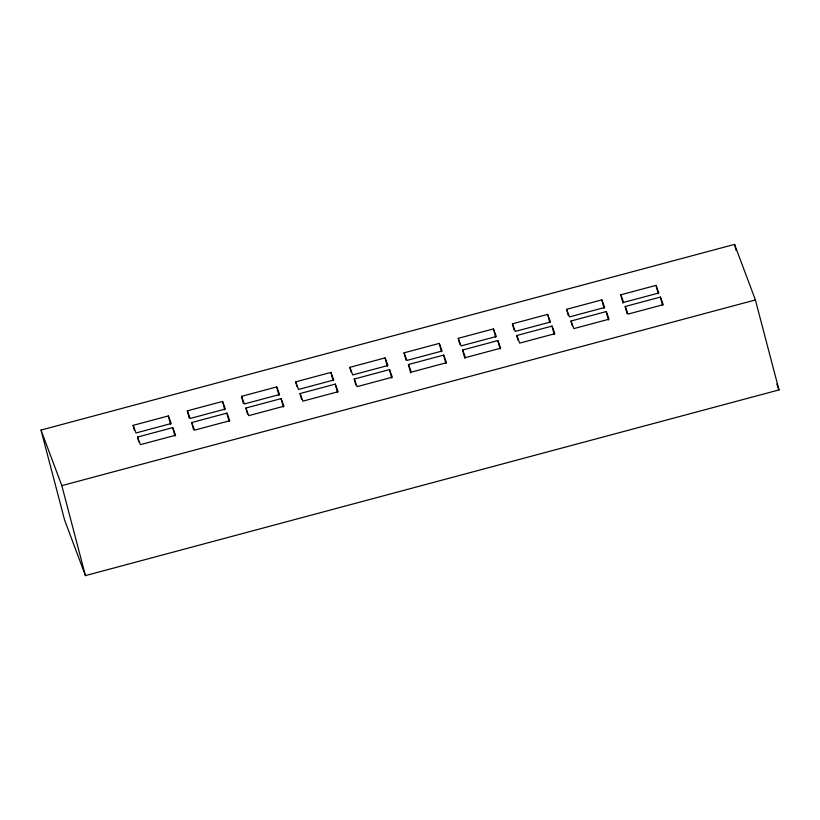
<?xml version="1.0" encoding="UTF-8"?>
<svg xmlns="http://www.w3.org/2000/svg" width="820" height="820" viewBox="0 0 820 820"><rect width="100%" height="100%" fill="white"/><g stroke="black" fill="none" stroke-linecap="round" stroke-linejoin="round"><path stroke-width="1.23" d="M41 430.08L734.566 244.391L755.394 299.956L779 389.92L85.434 575.609L64.606 520.044L41 430.08L61.828 485.635L85.434 575.609M133.137 425.354L168.356 415.935L171.206 423.53L135.987 432.96L133.137 425.354L134.398 430.172M187.319 410.851L222.548 401.421L225.397 409.026L190.178 418.456L187.319 410.851L189.215 418.067M241.51 396.347L276.729 386.917L279.579 394.522L244.36 403.952L241.51 396.347L243.407 403.563M295.692 381.843L330.911 372.413L333.76 380.019L298.541 389.438L295.692 381.843L296.953 386.651M349.873 367.329L385.103 357.899L387.952 365.505L352.733 374.935L349.873 367.329L351.144 372.147M404.065 352.825L439.284 343.395L442.134 351.001L406.915 360.431L404.065 352.825L405.961 360.041M458.247 338.322L493.466 328.892L496.315 336.497L461.096 345.927L458.247 338.322L459.825 344.338M512.438 323.818L547.657 314.388L550.507 321.993L515.288 331.413L512.438 323.818L514.007 329.824M566.62 309.304L601.839 299.874L604.688 307.479L569.47 316.909L566.62 309.304L568.198 315.321M620.801 294.8L656.02 285.37L658.87 292.976L623.651 302.406L620.801 294.8L623.015 303.226M137.524 437.06L172.743 427.63L175.593 435.235L140.374 444.655L137.524 437.06L138.785 441.867M191.706 422.546L226.925 413.116L229.774 420.721L194.555 430.151L191.706 422.546L193.602 429.762M245.897 408.042L281.116 398.612L283.966 406.218L248.747 415.648L245.897 408.042L247.476 414.059M300.079 393.538L335.298 384.108L338.147 391.714L302.928 401.144L300.079 393.538L301.657 399.555M354.26 379.035L389.479 369.605L392.329 377.2L357.11 386.63L354.26 379.035L355.839 385.041M408.452 364.521L443.671 355.091L446.521 362.696L411.302 372.126L408.452 364.521L410.656 372.946M462.634 350.017L497.853 340.587L500.702 348.192L465.483 357.622L462.634 350.017L464.837 358.442M516.815 335.513L552.034 326.083L554.894 333.689L519.665 343.108L516.815 335.513L518.076 340.32M571.007 321.01L606.226 311.579L609.075 319.175L573.856 328.605L571.007 321.01L572.268 325.817M625.188 306.495L660.407 297.065L663.257 304.671L628.038 314.101L625.188 306.495L627.085 313.712M61.828 485.635L755.394 299.956M776.786 384.016L779 389.92M734.566 244.391L736.186 250.551M660.407 297.065L662.621 305.491M656.02 285.37L658.234 293.796M606.226 311.579L608.43 319.995M601.839 299.874L604.053 308.299M552.034 326.083L554.248 334.498M547.657 314.388L549.861 322.803M497.853 340.587L500.067 349.012M493.466 328.892L495.68 337.307M443.671 355.091L445.875 363.516M439.284 343.395L441.488 351.821M389.479 369.605L391.693 378.02M385.103 357.899L387.306 366.325M335.298 384.108L337.512 392.524M330.911 372.413L333.125 380.828M281.116 398.612L283.32 407.038M276.729 386.917L278.933 395.342M226.925 413.116L229.139 421.541M222.548 401.421L224.752 409.846M172.743 427.63L174.947 436.045M168.356 415.935L170.57 424.35"/></g></svg>
